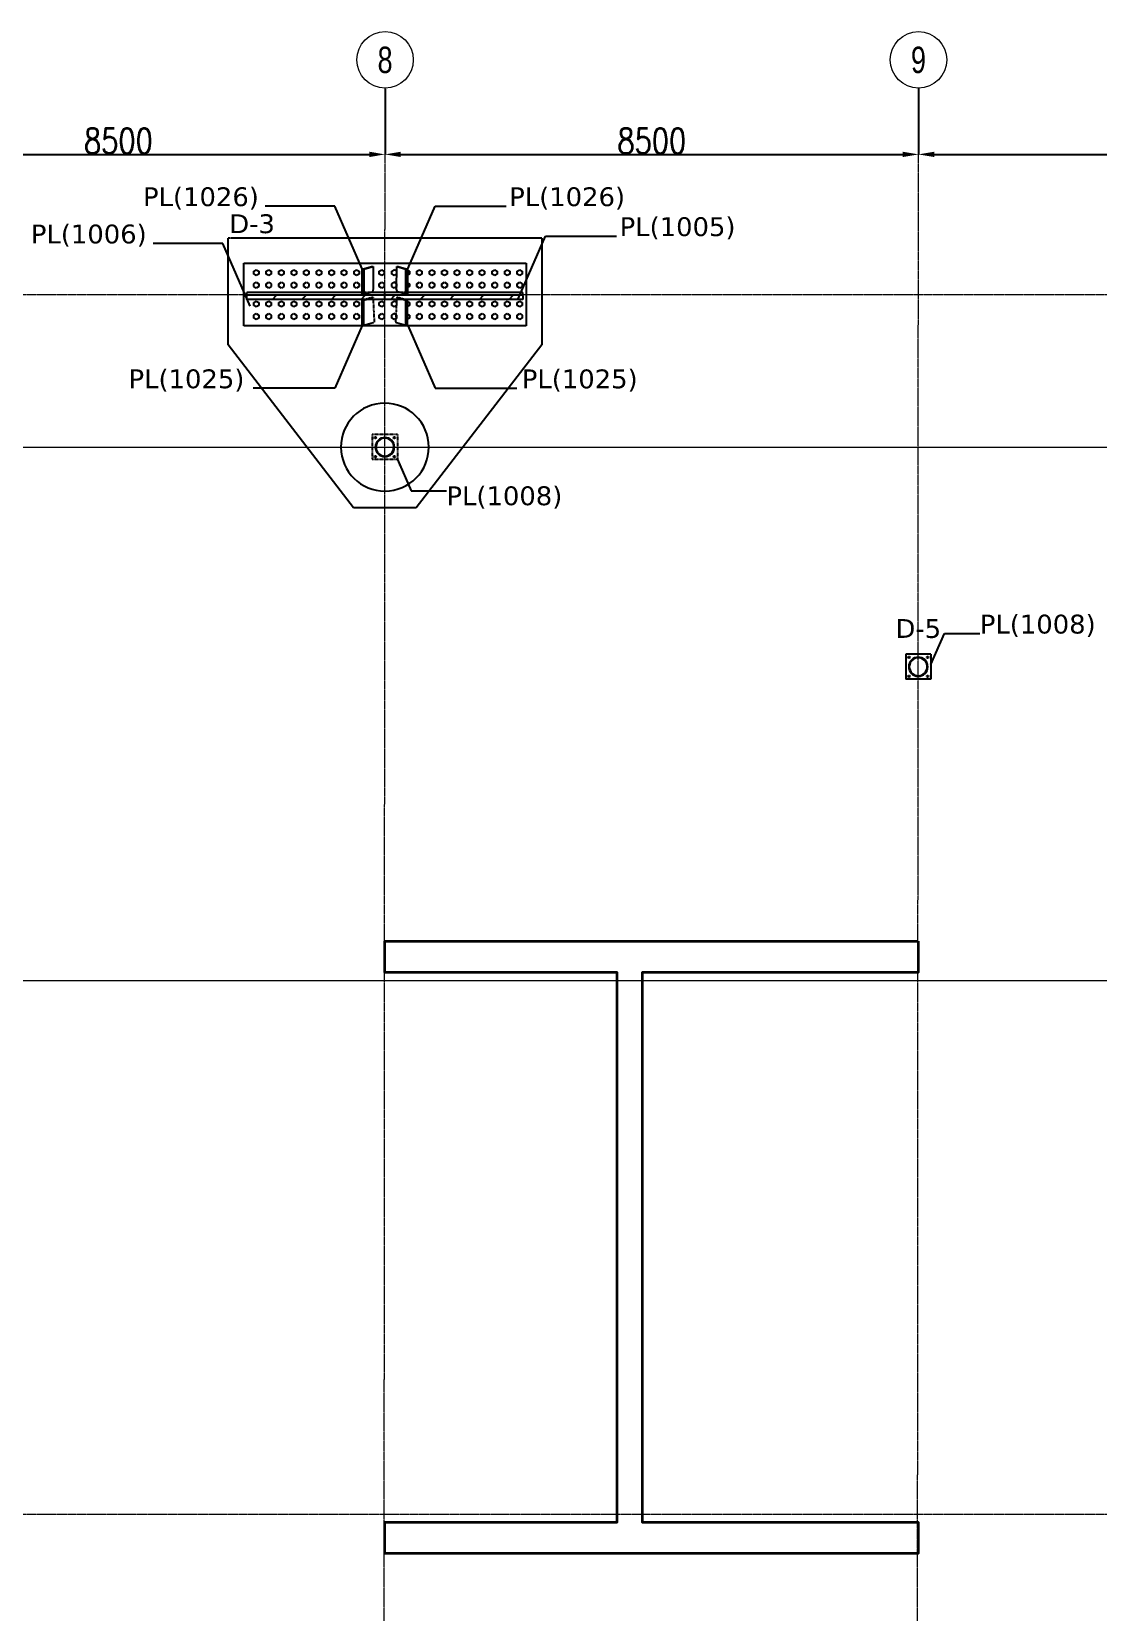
# Model space of a CAD drawing. Header units: millimetres. Extents: x -9024 to 102491, y -15825 to 35267.
# Drawn here: x 19712 to 36712, y 9363 to 34550 of the extents above; entities that cross this region are included whole.
import ezdxf
from ezdxf.enums import TextEntityAlignment as Align

# ---------------------------------------------------------------- set-up
doc = ezdxf.new("R2010")
doc.units = ezdxf.units.MM
for name, pattern in [('ACAD_ISO02W100', [15, 12, -3]), ('DXK_LINE_DOT2', [3.9198, 1.9599, -1.9599]), ('Grid Line', [3.33375, 1.905, -0.47625, 0.47625, -0.47625])]:
    doc.linetypes.add(name, pattern=pattern)
doc.layers.add('COTAS', color=8, linetype='Continuous')
doc.layers.add('TEXTO GENERAL', color=3, linetype='Continuous')
for name, color, linetype, lineweight in [('E_EJES', 8, 'Continuous', 9), ('E_EJES-1', 8, 'Grid Line', 9), ('E_MUROS-1', 2, 'Continuous', 35)]:
    doc.layers.add(name, color=color, linetype=linetype, lineweight=lineweight)
doc.styles.add('CNI_COTAS', font='romans.shx', dxfattribs={"width": 0.8})
doc.styles.add('Swis721 LtCn BT_1', font='swisscl.ttf', dxfattribs={"height": 0.42})
doc.styles.add('TEXTO GENERAL', font='verdana.ttf', dxfattribs={"height": 0.9})
doc.dimstyles.new('1.3', dxfattribs={"dimscale": 0, "dimtxt": 25, "dimasz": 100, "dimexe": 4, "dimexo": 4, "dimgap": 9, "dimtad": 1, "dimdec": 0, "dimzin": 4, "dimdsep": 46, "dimtxsty": 'CNI_COTAS', "dimcen": 0, "dimclrd": 256, "dimclrt": 3, "dimadec": 0, "dimazin": 0, "dimtfac": 1, "dimtdec": 0, "dimtmove": 2, "dimatfit": 0, "dimfxl": 0.05, "dimtolj": 1, "dimtzin": 0, "dimarcsym": 0})
doc.dimstyles.new('1.5', dxfattribs={"dimscale": 0, "dimtxt": 400, "dimasz": 250, "dimexe": 4, "dimexo": 4, "dimgap": 15, "dimtad": 1, "dimdec": 0, "dimzin": 4, "dimdsep": 46, "dimtxsty": 'CNI_COTAS', "dimcen": 0, "dimclrd": 256, "dimclrt": 3, "dimadec": 0, "dimazin": 0, "dimtfac": 1, "dimtdec": 0, "dimtmove": 2, "dimatfit": 0, "dimfxl": 0.05, "dimtolj": 1, "dimtzin": 0, "dimarcsym": 0})

# ---------------------------------------------------------------- blocks, each defined once
blk = doc.blocks.new('Grid - CNI_NOMBRE EJES-372759-_26_00m_LOC COLUMNAS Y MUROS PISO 7')
at = {"layer": 'E_EJES'}
blk.add_circle((0, 0), 0.003, dxfattribs=at)
blk = doc.blocks.new('*D563')
at = {"layer": 'COTAS', "color": 0, "lineweight": -2, "transparency": 16777216}
for p, q in [((16845, 33646), (16845, 32590)), ((25345, 33641), (25345, 32590))]:
    blk.add_line(p, q, dxfattribs=at)
at = {"layer": 'COTAS', "lineweight": -2, "transparency": 16777216}
blk.add_line((17095, 32594), (25095, 32594), dxfattribs=at)
at = {"layer": 'COTAS', "transparency": 16777216}
for points in [[(17095, 32636), (17095, 32552), (16845, 32594)], [(25095, 32636), (25095, 32552), (25345, 32594)]]:
    blk.add_solid(points, dxfattribs=at)
at = {"layer": 'Defpoints', "color": 0, "transparency": 16777216}
for p in [(16845, 33650), (25345, 33645), (25345, 32594)]:
    blk.add_point(p, dxfattribs=at)
at = {"layer": 'COTAS', "color": 3, "transparency": 16777216, "insert": (21095, 32809), "char_height": 400, "attachment_point": 5, "style": 'CNI_COTAS'}
blk.add_mtext('\\A1;8500', dxfattribs=at)
blk = doc.blocks.new('*D564')
at = {"layer": 'COTAS', "color": 0, "lineweight": -2, "transparency": 16777216}
for p, q in [((25345, 33641), (25345, 32590)), ((33845, 33646), (33845, 32590))]:
    blk.add_line(p, q, dxfattribs=at)
at = {"layer": 'COTAS', "lineweight": -2, "transparency": 16777216}
blk.add_line((25595, 32594), (33595, 32594), dxfattribs=at)
at = {"layer": 'COTAS', "transparency": 16777216}
for points in [[(25595, 32636), (25595, 32552), (25345, 32594)], [(33595, 32636), (33595, 32552), (33845, 32594)]]:
    blk.add_solid(points, dxfattribs=at)
at = {"layer": 'Defpoints', "color": 0, "transparency": 16777216}
for p in [(25345, 33645), (33845, 33650), (33845, 32594)]:
    blk.add_point(p, dxfattribs=at)
at = {"layer": 'COTAS', "color": 3, "transparency": 16777216, "insert": (29595, 32809), "char_height": 400, "attachment_point": 5, "style": 'CNI_COTAS'}
blk.add_mtext('\\A1;8500', dxfattribs=at)
blk = doc.blocks.new('*D565')
at = {"layer": 'COTAS', "color": 0, "lineweight": -2, "transparency": 16777216}
for p, q in [((33845, 33646), (33845, 32590)), ((42345, 33646), (42345, 32590))]:
    blk.add_line(p, q, dxfattribs=at)
at = {"layer": 'COTAS', "lineweight": -2, "transparency": 16777216}
blk.add_line((34095, 32594), (42095, 32594), dxfattribs=at)
at = {"layer": 'COTAS', "transparency": 16777216}
for points in [[(34095, 32636), (34095, 32552), (33845, 32594)], [(42095, 32636), (42095, 32552), (42345, 32594)]]:
    blk.add_solid(points, dxfattribs=at)
at = {"layer": 'Defpoints', "color": 0, "transparency": 16777216}
for p in [(33845, 33650), (42345, 33650), (42345, 32594)]:
    blk.add_point(p, dxfattribs=at)
at = {"layer": 'COTAS', "color": 3, "transparency": 16777216, "insert": (38095, 32809), "char_height": 400, "attachment_point": 5, "style": 'CNI_COTAS'}
blk.add_mtext('\\A1;8500', dxfattribs=at)

msp = doc.modelspace()

# ---------------------------------------------------------------- hatches: boundary and pattern name
at = {"linetype": 'Continuous'}
h = msp.add_hatch(dxfattribs=at)
h.set_pattern_fill('', scale=105, style=0, pattern_type=0)
h.set_pattern_definition([(45, (23141.58, 30348.73), (-235.732, 235.732), [])])
h.paths.add_polyline_path([(27541.6, 30348.7), (23141.6, 30348.7), (23141.6, 30338.3), (23143.9, 30284.5), (27539.2, 30284.5), (27541.6, 30338.3)])
h = msp.add_hatch(dxfattribs=at)
h.set_pattern_fill('', scale=105, style=0, pattern_type=0)
h.set_pattern_definition([(45, (25490.95, 27959.75), (-235.73, 235.73), [])])
h.paths.add_polyline_path([(25493.9, 27930), (25490.9, 27959.8), (25482.3, 27988.4), (25468.2, 28014.7), (25449.2, 28037.8), (25426.1, 28056.8), (25399.7, 28070.9), (25371.1, 28079.6), (25341.4, 28082.5), (25311.6, 28079.6), (25283, 28070.9), (25256.7, 28056.8), (25233.5, 28037.8), (25214.6, 28014.7), (25200.5, 27988.4), (25191.8, 27959.8), (25188.9, 27930), (25191.8, 27900.2), (25200.5, 27871.6), (25214.6, 27845.3), (25233.5, 27822.2), (25256.7, 27803.2), (25283, 27789.1), (25311.6, 27780.4), (25341.4, 27777.5), (25371.1, 27780.4), (25399.7, 27789.1), (25426.1, 27803.2), (25449.2, 27822.2), (25468.2, 27845.3), (25482.3, 27871.6), (25490.9, 27900.2)])
h.paths.add_polyline_path([(25473, 27875.5), (25459.9, 27850.8), (25442.1, 27829.2), (25420.5, 27811.5), (25395.9, 27798.3), (25369.2, 27790.2), (25341.4, 27787.5), (25313.6, 27790.2), (25286.8, 27798.3), (25262.2, 27811.5), (25240.6, 27829.2), (25222.9, 27850.8), (25209.7, 27875.5), (25201.6, 27902.2), (25198.9, 27930), (25201.6, 27957.8), (25209.7, 27984.5), (25222.9, 28009.2), (25240.6, 28030.8), (25262.2, 28048.5), (25286.8, 28061.7), (25313.6, 28069.8), (25341.4, 28072.5), (25369.2, 28069.8), (25395.9, 28061.7), (25420.5, 28048.5), (25442.1, 28030.8), (25459.9, 28009.2), (25473, 27984.5), (25481.1, 27957.8), (25483.9, 27930), (25481.1, 27902.2)])
h = msp.add_hatch(color=96, dxfattribs=at)
h.paths.add_polyline_path([(33993.9, 24429.9), (33990.9, 24459.7), (33982.3, 24488.3), (33968.2, 24514.6), (33949.2, 24537.7), (33926.1, 24556.7), (33899.7, 24570.8), (33871.1, 24579.5), (33841.4, 24582.4), (33811.6, 24579.5), (33783, 24570.8), (33756.7, 24556.7), (33733.5, 24537.7), (33714.6, 24514.6), (33700.5, 24488.3), (33691.8, 24459.7), (33688.9, 24429.9), (33691.8, 24400.1), (33700.5, 24371.5), (33714.6, 24345.2), (33733.5, 24322.1), (33756.7, 24303.1), (33783, 24289), (33811.6, 24280.3), (33841.4, 24277.4), (33871.1, 24280.3), (33899.7, 24289), (33926.1, 24303.1), (33949.2, 24322.1), (33968.2, 24345.2), (33982.3, 24371.5), (33990.9, 24400.1)])
h.paths.add_polyline_path([(33973, 24375.4), (33959.9, 24350.7), (33942.1, 24329.1), (33920.5, 24311.4), (33895.9, 24298.2), (33869.2, 24290.1), (33841.4, 24287.4), (33813.6, 24290.1), (33786.8, 24298.2), (33762.2, 24311.4), (33740.6, 24329.1), (33722.9, 24350.7), (33709.7, 24375.4), (33701.6, 24402.1), (33698.9, 24429.9), (33701.6, 24457.7), (33709.7, 24484.4), (33722.9, 24509.1), (33740.6, 24530.7), (33762.2, 24548.4), (33786.8, 24561.6), (33813.6, 24569.7), (33841.4, 24572.4), (33869.2, 24569.7), (33895.9, 24561.6), (33920.5, 24548.4), (33942.1, 24530.7), (33959.9, 24509.1), (33973, 24484.4), (33981.1, 24457.7), (33983.9, 24429.9), (33981.1, 24402.1)])

# ---------------------------------------------------------------- linework, layer by layer
at = {"color": 2, "linetype": 'Continuous'}
for p, q in [((22841.6, 29560), (22841.6, 31260)), ((27841.2, 31260), (22891.6, 31260)), ((27841.2, 31260), (27841.2, 29560)), ((23091.6, 29860), (23091.6, 30860)), ((23091.6, 30860), (27591.6, 30860)), ((24979.2, 30764.9), (25129.3, 30808.7)), ((24979.2, 30764.9), (25005.3, 30765.5)), ((24979.3, 30364.4), (24979.2, 30764.9)), ((25005.3, 30765.5), (25153.2, 30808.7)), ((25005.3, 30765.5), (25005.5, 30365.1)), ((25129.3, 30808.7), (25153.2, 30808.7)), ((25153.2, 30808.7), (25154, 30448.7)), ((25528.8, 30448.7), (25529.5, 30808.7)), ((25529.5, 30808.7), (25553.5, 30808.7)), ((25529.5, 30808.7), (25677.4, 30765.5)), ((25553.5, 30808.7), (25703.5, 30764.9)), ((25677.3, 30365.1), (25677.4, 30765.5)), ((25677.4, 30765.5), (25703.5, 30764.9)), ((25703.5, 30764.9), (25703.4, 30364.4)), ((27591.6, 30860), (27591.6, 29860)), ((23141.6, 30348.7), (23141.6, 30391.9)), ((24979.3, 30391.9), (23141.6, 30391.9)), ((23141.6, 30338.3), (23141.6, 30348.7)), ((27541.6, 30348.7), (23141.6, 30348.7)), ((23141.6, 30284.9), (23141.6, 30338.3)), ((23143.9, 30284.5), (23141.6, 30338.3)), ((23143.9, 30284.5), (23141.6, 30284.9)), ((27539.2, 30284.5), (23143.9, 30284.5)), ((25005.5, 30365.1), (24979.3, 30364.4)), ((25037.9, 30284.5), (24979.4, 30267)), ((24979.4, 30267), (25005.5, 30267.6)), ((24979.4, 29865.5), (24979.4, 30267)), ((25005.5, 30365.1), (25142.5, 30405.3)), ((25061.8, 30284.5), (25005.5, 30267.6)), ((25005.5, 29866.1), (25005.5, 30267.6)), ((25586, 30391.9), (25096.8, 30391.9)), ((25154, 30448.7), (25142.5, 30405.3)), ((25154.5, 30284.5), (25157.2, 30226.8)), ((25528.2, 30284.5), (25525.6, 30226.8)), ((25540.3, 30405.3), (25528.8, 30448.7)), ((25677.3, 30365.1), (25540.3, 30405.3)), ((25677.3, 30267.6), (25620.9, 30284.5)), ((25703.4, 30267), (25644.8, 30284.5)), ((25703.4, 30364.4), (25677.3, 30365.1)), ((25677.3, 29866.1), (25677.3, 30267.6)), ((25677.3, 30267.6), (25703.4, 30267)), ((27541.6, 30391.9), (25703.4, 30391.9)), ((25703.4, 29865.5), (25703.4, 30267)), ((27541.6, 30338.3), (27539.2, 30284.5)), ((27541.6, 30284.9), (27539.2, 30284.5)), ((27541.6, 30348.7), (27541.6, 30391.9)), ((27541.6, 30338.3), (27541.6, 30348.7)), ((27541.6, 30338.3), (27541.6, 30284.9)), ((27591.6, 29860), (23091.6, 29860)), ((24979.4, 29865.5), (25005.5, 29866.1)), ((25157.2, 29911.5), (25005.5, 29866.1)), ((25677.3, 29866.1), (25525.6, 29911.5)), ((25677.3, 29866.1), (25703.4, 29865.5)), ((24841.4, 26963), (22841.6, 29560)), ((27841.2, 29560), (25841.4, 26963)), ((25841.4, 26963), (24841.4, 26963)), ((34041.4, 24629.9), (33641.4, 24629.9)), ((33641.4, 24629.9), (33641.4, 24229.9)), ((34041.4, 24629.9), (34041.4, 24229.9)), ((34041.4, 24229.9), (33641.4, 24229.9))]:
    msp.add_line(p, q, dxfattribs=at)
at = {"color": 7, "linetype": 'DXK_LINE_DOT2'}
for p, q in [((22891.6, 31260), (22841.6, 31260)), ((23091.6, 29860), (23091.6, 30860)), ((23091.6, 30860), (27591.6, 30860)), ((27591.6, 30860), (27591.6, 29860)), ((25096.8, 30391.9), (24979.3, 30391.9)), ((25129.4, 30311.8), (25037.9, 30284.5)), ((25153.3, 30311.8), (25061.8, 30284.5)), ((25153.3, 30311.8), (25129.4, 30311.8)), ((25153.3, 30311.8), (25154.5, 30284.5)), ((25157.2, 30226.8), (25171.5, 29915.8)), ((25525.6, 30226.8), (25511.2, 29915.8)), ((25529.5, 30311.8), (25528.2, 30284.5)), ((25553.4, 30311.8), (25529.5, 30311.8)), ((25620.9, 30284.5), (25529.5, 30311.8)), ((25644.8, 30284.5), (25553.4, 30311.8)), ((25703.4, 30391.9), (25586, 30391.9)), ((27591.6, 29860), (23091.6, 29860)), ((25171.5, 29915.8), (25157.2, 29911.5)), ((25525.6, 29911.5), (25511.2, 29915.8)), ((25541.4, 28130), (25141.4, 28130)), ((25141.4, 28130), (25141.4, 27730)), ((25541.4, 28130), (25541.4, 27730)), ((25541.4, 27730), (25141.4, 27730))]:
    msp.add_line(p, q, dxfattribs=at)
at = {"color": 7, "linetype": 'Continuous'}
for p, q in [((23251.6, 30733.1), (23291.6, 30756.2)), ((23251.6, 30686.9), (23251.6, 30733.1)), ((23291.6, 30756.2), (23331.6, 30733.1)), ((23331.6, 30733.1), (23331.6, 30686.9)), ((23451.6, 30733.1), (23491.6, 30756.2)), ((23451.6, 30686.9), (23451.6, 30733.1)), ((23491.6, 30756.2), (23531.6, 30733.1)), ((23531.6, 30733.1), (23531.6, 30686.9)), ((23651.6, 30733.1), (23691.6, 30756.2)), ((23651.6, 30686.9), (23651.6, 30733.1)), ((23691.6, 30756.2), (23731.6, 30733.1)), ((23731.6, 30733.1), (23731.6, 30686.9)), ((23851.6, 30733.1), (23891.6, 30756.2)), ((23851.6, 30686.9), (23851.6, 30733.1)), ((23891.6, 30756.2), (23931.6, 30733.1)), ((23931.6, 30733.1), (23931.6, 30686.9)), ((24051.6, 30733.1), (24091.6, 30756.2)), ((24051.6, 30686.9), (24051.6, 30733.1)), ((24091.6, 30756.2), (24131.6, 30733.1)), ((24131.6, 30733.1), (24131.6, 30686.9)), ((24251.6, 30733.1), (24291.6, 30756.2)), ((24251.6, 30686.9), (24251.6, 30733.1)), ((24291.6, 30756.2), (24331.6, 30733.1)), ((24331.6, 30733.1), (24331.6, 30686.9)), ((24451.6, 30733.1), (24491.6, 30756.2)), ((24451.6, 30686.9), (24451.6, 30733.1)), ((24491.6, 30756.2), (24531.6, 30733.1)), ((24531.6, 30733.1), (24531.6, 30686.9)), ((24651.6, 30733.1), (24691.6, 30756.2)), ((24651.6, 30686.9), (24651.6, 30733.1)), ((24691.6, 30756.2), (24731.6, 30733.1)), ((24731.6, 30733.1), (24731.6, 30686.9)), ((24851.6, 30733.1), (24891.6, 30756.2)), ((24851.6, 30686.9), (24851.6, 30733.1)), ((24891.6, 30756.2), (24931.6, 30733.1)), ((24931.6, 30733.1), (24931.6, 30686.9)), ((25251.6, 30733.1), (25291.6, 30756.2)), ((25251.6, 30686.9), (25251.6, 30733.1)), ((25291.6, 30756.2), (25331.6, 30733.1)), ((25331.6, 30733.1), (25331.6, 30686.9)), ((25451.6, 30733.1), (25491.6, 30756.2)), ((25451.6, 30686.9), (25451.6, 30733.1)), ((25531.6, 30733.1), (25491.6, 30756.2)), ((25531.6, 30686.9), (25531.6, 30733.1)), ((25703.5, 30749.3), (25731.6, 30733.1)), ((25731.6, 30733.1), (25731.6, 30686.9)), ((25851.6, 30733.1), (25891.6, 30756.2)), ((25851.6, 30686.9), (25851.6, 30733.1)), ((25891.6, 30756.2), (25931.6, 30733.1)), ((25931.6, 30733.1), (25931.6, 30686.9)), ((26051.6, 30733.1), (26091.6, 30756.2)), ((26051.6, 30686.9), (26051.6, 30733.1)), ((26091.6, 30756.2), (26131.6, 30733.1)), ((26131.6, 30733.1), (26131.6, 30686.9)), ((26251.6, 30733.1), (26291.6, 30756.2)), ((26251.6, 30686.9), (26251.6, 30733.1)), ((26291.6, 30756.2), (26331.6, 30733.1)), ((26331.6, 30733.1), (26331.6, 30686.9)), ((26451.6, 30733.1), (26491.6, 30756.2)), ((26451.6, 30686.9), (26451.6, 30733.1)), ((26491.6, 30756.2), (26531.6, 30733.1)), ((26531.6, 30733.1), (26531.6, 30686.9)), ((26651.6, 30733.1), (26691.6, 30756.2)), ((26651.6, 30686.9), (26651.6, 30733.1)), ((26691.6, 30756.2), (26731.6, 30733.1)), ((26731.6, 30733.1), (26731.6, 30686.9)), ((26851.6, 30733.1), (26891.6, 30756.2)), ((26851.6, 30686.9), (26851.6, 30733.1)), ((26891.6, 30756.2), (26931.6, 30733.1)), ((26931.6, 30733.1), (26931.6, 30686.9)), ((27051.6, 30733.1), (27091.6, 30756.2)), ((27051.6, 30686.9), (27051.6, 30733.1)), ((27091.6, 30756.2), (27131.6, 30733.1)), ((27131.6, 30733.1), (27131.6, 30686.9)), ((27251.6, 30733.1), (27291.6, 30756.2)), ((27251.6, 30686.9), (27251.6, 30733.1)), ((27291.6, 30756.2), (27331.6, 30733.1)), ((27331.6, 30733.1), (27331.6, 30686.9)), ((27451.6, 30733.1), (27491.6, 30756.2)), ((27451.6, 30686.9), (27451.6, 30733.1)), ((27491.6, 30756.2), (27531.6, 30733.1)), ((27531.6, 30733.1), (27531.6, 30686.9)), ((23291.6, 30663.8), (23251.6, 30686.9)), ((23251.6, 30533.1), (23291.6, 30556.2)), ((23251.6, 30486.9), (23251.6, 30533.1)), ((23291.6, 30463.8), (23251.6, 30486.9)), ((23331.6, 30686.9), (23291.6, 30663.8)), ((23291.6, 30556.2), (23331.6, 30533.1)), ((23331.6, 30486.9), (23291.6, 30463.8)), ((23331.6, 30533.1), (23331.6, 30486.9)), ((23491.6, 30663.8), (23451.6, 30686.9)), ((23451.6, 30533.1), (23491.6, 30556.2)), ((23451.6, 30486.9), (23451.6, 30533.1)), ((23491.6, 30463.8), (23451.6, 30486.9)), ((23531.6, 30686.9), (23491.6, 30663.8)), ((23491.6, 30556.2), (23531.6, 30533.1)), ((23531.6, 30486.9), (23491.6, 30463.8)), ((23531.6, 30533.1), (23531.6, 30486.9)), ((23691.6, 30663.8), (23651.6, 30686.9)), ((23651.6, 30533.1), (23691.6, 30556.2)), ((23651.6, 30486.9), (23651.6, 30533.1)), ((23691.6, 30463.8), (23651.6, 30486.9)), ((23731.6, 30686.9), (23691.6, 30663.8)), ((23691.6, 30556.2), (23731.6, 30533.1)), ((23731.6, 30486.9), (23691.6, 30463.8)), ((23731.6, 30533.1), (23731.6, 30486.9)), ((23891.6, 30663.8), (23851.6, 30686.9)), ((23851.6, 30533.1), (23891.6, 30556.2)), ((23851.6, 30486.9), (23851.6, 30533.1)), ((23891.6, 30463.8), (23851.6, 30486.9)), ((23931.6, 30686.9), (23891.6, 30663.8)), ((23891.6, 30556.2), (23931.6, 30533.1)), ((23931.6, 30486.9), (23891.6, 30463.8)), ((23931.6, 30533.1), (23931.6, 30486.9)), ((24091.6, 30663.8), (24051.6, 30686.9)), ((24051.6, 30533.1), (24091.6, 30556.2)), ((24051.6, 30486.9), (24051.6, 30533.1)), ((24091.6, 30463.8), (24051.6, 30486.9)), ((24131.6, 30686.9), (24091.6, 30663.8)), ((24091.6, 30556.2), (24131.6, 30533.1)), ((24131.6, 30486.9), (24091.6, 30463.8)), ((24131.6, 30533.1), (24131.6, 30486.9)), ((24291.6, 30663.8), (24251.6, 30686.9)), ((24251.6, 30533.1), (24291.6, 30556.2)), ((24251.6, 30486.9), (24251.6, 30533.1)), ((24291.6, 30463.8), (24251.6, 30486.9)), ((24331.6, 30686.9), (24291.6, 30663.8)), ((24291.6, 30556.2), (24331.6, 30533.1)), ((24331.6, 30486.9), (24291.6, 30463.8)), ((24331.6, 30533.1), (24331.6, 30486.9)), ((24491.6, 30663.8), (24451.6, 30686.9)), ((24451.6, 30533.1), (24491.6, 30556.2)), ((24451.6, 30486.9), (24451.6, 30533.1)), ((24491.6, 30463.8), (24451.6, 30486.9)), ((24531.6, 30686.9), (24491.6, 30663.8)), ((24491.6, 30556.2), (24531.6, 30533.1)), ((24531.6, 30486.9), (24491.6, 30463.8)), ((24531.6, 30533.1), (24531.6, 30486.9)), ((24691.6, 30663.8), (24651.6, 30686.9)), ((24651.6, 30533.1), (24691.6, 30556.2)), ((24651.6, 30486.9), (24651.6, 30533.1)), ((24691.6, 30463.8), (24651.6, 30486.9)), ((24731.6, 30686.9), (24691.6, 30663.8)), ((24691.6, 30556.2), (24731.6, 30533.1)), ((24731.6, 30486.9), (24691.6, 30463.8)), ((24731.6, 30533.1), (24731.6, 30486.9)), ((24891.6, 30663.8), (24851.6, 30686.9)), ((24851.6, 30533.1), (24891.6, 30556.2)), ((24851.6, 30486.9), (24851.6, 30533.1)), ((24891.6, 30463.8), (24851.6, 30486.9)), ((24931.6, 30686.9), (24891.6, 30663.8)), ((24891.6, 30556.2), (24931.6, 30533.1)), ((24931.6, 30486.9), (24891.6, 30463.8)), ((24931.6, 30533.1), (24931.6, 30486.9)), ((25291.6, 30663.8), (25251.6, 30686.9)), ((25251.6, 30533.1), (25291.6, 30556.2)), ((25251.6, 30486.9), (25251.6, 30533.1)), ((25291.6, 30463.8), (25251.6, 30486.9)), ((25331.6, 30686.9), (25291.6, 30663.8)), ((25291.6, 30556.2), (25331.6, 30533.1)), ((25331.6, 30486.9), (25291.6, 30463.8)), ((25331.6, 30533.1), (25331.6, 30486.9)), ((25491.6, 30663.8), (25451.6, 30686.9)), ((25451.6, 30533.1), (25491.6, 30556.2)), ((25451.6, 30486.9), (25451.6, 30533.1)), ((25491.6, 30463.8), (25451.6, 30486.9)), ((25531.6, 30686.9), (25491.6, 30663.8)), ((25531.6, 30533.1), (25491.6, 30556.2)), ((25531.6, 30486.9), (25491.6, 30463.8)), ((25531.6, 30486.9), (25531.6, 30533.1)), ((25731.6, 30686.9), (25703.5, 30670.7)), ((25703.5, 30549.3), (25731.6, 30533.1)), ((25731.6, 30486.9), (25703.5, 30470.7)), ((25731.6, 30533.1), (25731.6, 30486.9)), ((25891.6, 30663.8), (25851.6, 30686.9)), ((25851.6, 30533.1), (25891.6, 30556.2)), ((25851.6, 30486.9), (25851.6, 30533.1)), ((25891.6, 30463.8), (25851.6, 30486.9)), ((25931.6, 30686.9), (25891.6, 30663.8)), ((25891.6, 30556.2), (25931.6, 30533.1)), ((25931.6, 30486.9), (25891.6, 30463.8)), ((25931.6, 30533.1), (25931.6, 30486.9)), ((26091.6, 30663.8), (26051.6, 30686.9)), ((26051.6, 30533.1), (26091.6, 30556.2)), ((26051.6, 30486.9), (26051.6, 30533.1)), ((26091.6, 30463.8), (26051.6, 30486.9)), ((26131.6, 30686.9), (26091.6, 30663.8)), ((26091.6, 30556.2), (26131.6, 30533.1)), ((26131.6, 30486.9), (26091.6, 30463.8)), ((26131.6, 30533.1), (26131.6, 30486.9)), ((26291.6, 30663.8), (26251.6, 30686.9)), ((26251.6, 30533.1), (26291.6, 30556.2)), ((26251.6, 30486.9), (26251.6, 30533.1)), ((26291.6, 30463.8), (26251.6, 30486.9)), ((26331.6, 30686.9), (26291.6, 30663.8)), ((26291.6, 30556.2), (26331.6, 30533.1)), ((26331.6, 30486.9), (26291.6, 30463.8)), ((26331.6, 30533.1), (26331.6, 30486.9)), ((26491.6, 30663.8), (26451.6, 30686.9)), ((26451.6, 30533.1), (26491.6, 30556.2)), ((26451.6, 30486.9), (26451.6, 30533.1)), ((26491.6, 30463.8), (26451.6, 30486.9)), ((26531.6, 30686.9), (26491.6, 30663.8)), ((26491.6, 30556.2), (26531.6, 30533.1)), ((26531.6, 30486.9), (26491.6, 30463.8)), ((26531.6, 30533.1), (26531.6, 30486.9)), ((26691.6, 30663.8), (26651.6, 30686.9)), ((26651.6, 30533.1), (26691.6, 30556.2)), ((26651.6, 30486.9), (26651.6, 30533.1)), ((26691.6, 30463.8), (26651.6, 30486.9)), ((26731.6, 30686.9), (26691.6, 30663.8)), ((26691.6, 30556.2), (26731.6, 30533.1)), ((26731.6, 30486.9), (26691.6, 30463.8)), ((26731.6, 30533.1), (26731.6, 30486.9)), ((26891.6, 30663.8), (26851.6, 30686.9)), ((26851.6, 30533.1), (26891.6, 30556.2)), ((26851.6, 30486.9), (26851.6, 30533.1)), ((26891.6, 30463.8), (26851.6, 30486.9)), ((26931.6, 30686.9), (26891.6, 30663.8)), ((26891.6, 30556.2), (26931.6, 30533.1)), ((26931.6, 30486.9), (26891.6, 30463.8)), ((26931.6, 30533.1), (26931.6, 30486.9)), ((27091.6, 30663.8), (27051.6, 30686.9)), ((27051.6, 30533.1), (27091.6, 30556.2)), ((27051.6, 30486.9), (27051.6, 30533.1)), ((27091.6, 30463.8), (27051.6, 30486.9)), ((27131.6, 30686.9), (27091.6, 30663.8)), ((27091.6, 30556.2), (27131.6, 30533.1)), ((27131.6, 30486.9), (27091.6, 30463.8)), ((27131.6, 30533.1), (27131.6, 30486.9)), ((27291.6, 30663.8), (27251.6, 30686.9)), ((27251.6, 30533.1), (27291.6, 30556.2)), ((27251.6, 30486.9), (27251.6, 30533.1)), ((27291.6, 30463.8), (27251.6, 30486.9)), ((27331.6, 30686.9), (27291.6, 30663.8)), ((27291.6, 30556.2), (27331.6, 30533.1)), ((27331.6, 30486.9), (27291.6, 30463.8)), ((27331.6, 30533.1), (27331.6, 30486.9)), ((27491.6, 30663.8), (27451.6, 30686.9)), ((27451.6, 30533.1), (27491.6, 30556.2)), ((27451.6, 30486.9), (27451.6, 30533.1)), ((27491.6, 30463.8), (27451.6, 30486.9)), ((27531.6, 30686.9), (27491.6, 30663.8)), ((27491.6, 30556.2), (27531.6, 30533.1)), ((27531.6, 30486.9), (27491.6, 30463.8)), ((27531.6, 30533.1), (27531.6, 30486.9)), ((23251.6, 30233.1), (23291.6, 30256.2)), ((23251.6, 30186.9), (23251.6, 30233.1)), ((23291.6, 30256.2), (23331.6, 30233.1)), ((23331.6, 30233.1), (23331.6, 30186.9)), ((23451.6, 30233.1), (23491.6, 30256.2)), ((23451.6, 30186.9), (23451.6, 30233.1)), ((23491.6, 30256.2), (23531.6, 30233.1)), ((23531.6, 30233.1), (23531.6, 30186.9)), ((23651.6, 30233.1), (23691.6, 30256.2)), ((23651.6, 30186.9), (23651.6, 30233.1)), ((23691.6, 30256.2), (23731.6, 30233.1)), ((23731.6, 30233.1), (23731.6, 30186.9)), ((23851.6, 30233.1), (23891.6, 30256.2)), ((23851.6, 30186.9), (23851.6, 30233.1)), ((23891.6, 30256.2), (23931.6, 30233.1)), ((23931.6, 30233.1), (23931.6, 30186.9)), ((24051.6, 30233.1), (24091.6, 30256.2)), ((24051.6, 30186.9), (24051.6, 30233.1)), ((24091.6, 30256.2), (24131.6, 30233.1)), ((24131.6, 30233.1), (24131.6, 30186.9)), ((24251.6, 30233.1), (24291.6, 30256.2)), ((24251.6, 30186.9), (24251.6, 30233.1)), ((24291.6, 30256.2), (24331.6, 30233.1)), ((24331.6, 30233.1), (24331.6, 30186.9)), ((24451.6, 30233.1), (24491.6, 30256.2)), ((24451.6, 30186.9), (24451.6, 30233.1)), ((24491.6, 30256.2), (24531.6, 30233.1)), ((24531.6, 30233.1), (24531.6, 30186.9)), ((24651.6, 30233.1), (24691.6, 30256.2)), ((24651.6, 30186.9), (24651.6, 30233.1)), ((24691.6, 30256.2), (24731.6, 30233.1)), ((24731.6, 30233.1), (24731.6, 30186.9)), ((24851.6, 30233.1), (24891.6, 30256.2)), ((24851.6, 30186.9), (24851.6, 30233.1)), ((24891.6, 30256.2), (24931.6, 30233.1)), ((24931.6, 30233.1), (24931.6, 30186.9)), ((25251.6, 30233.1), (25291.6, 30256.2)), ((25251.6, 30186.9), (25251.6, 30233.1)), ((25291.6, 30256.2), (25331.6, 30233.1)), ((25331.6, 30233.1), (25331.6, 30186.9)), ((25451.6, 30233.1), (25491.6, 30256.2)), ((25451.6, 30186.9), (25451.6, 30233.1)), ((25531.6, 30233.1), (25491.6, 30256.2)), ((25531.6, 30186.9), (25531.6, 30233.1)), ((25703.4, 30249.4), (25731.6, 30233.1)), ((25731.6, 30233.1), (25731.6, 30186.9)), ((25851.6, 30233.1), (25891.6, 30256.2)), ((25851.6, 30186.9), (25851.6, 30233.1)), ((25891.6, 30256.2), (25931.6, 30233.1)), ((25931.6, 30233.1), (25931.6, 30186.9)), ((26051.6, 30233.1), (26091.6, 30256.2)), ((26051.6, 30186.9), (26051.6, 30233.1)), ((26091.6, 30256.2), (26131.6, 30233.1)), ((26131.6, 30233.1), (26131.6, 30186.9)), ((26251.6, 30233.1), (26291.6, 30256.2)), ((26251.6, 30186.9), (26251.6, 30233.1)), ((26291.6, 30256.2), (26331.6, 30233.1)), ((26331.6, 30233.1), (26331.6, 30186.9)), ((26451.6, 30233.1), (26491.6, 30256.2)), ((26451.6, 30186.9), (26451.6, 30233.1)), ((26491.6, 30256.2), (26531.6, 30233.1)), ((26531.6, 30233.1), (26531.6, 30186.9)), ((26651.6, 30233.1), (26691.6, 30256.2)), ((26651.6, 30186.9), (26651.6, 30233.1)), ((26691.6, 30256.2), (26731.6, 30233.1)), ((26731.6, 30233.1), (26731.6, 30186.9)), ((26851.6, 30233.1), (26891.6, 30256.2)), ((26851.6, 30186.9), (26851.6, 30233.1)), ((26891.6, 30256.2), (26931.6, 30233.1)), ((26931.6, 30233.1), (26931.6, 30186.9)), ((27051.6, 30233.1), (27091.6, 30256.2)), ((27051.6, 30186.9), (27051.6, 30233.1)), ((27091.6, 30256.2), (27131.6, 30233.1)), ((27131.6, 30233.1), (27131.6, 30186.9)), ((27251.6, 30233.1), (27291.6, 30256.2)), ((27251.6, 30186.9), (27251.6, 30233.1)), ((27291.6, 30256.2), (27331.6, 30233.1)), ((27331.6, 30233.1), (27331.6, 30186.9)), ((27451.6, 30233.1), (27491.6, 30256.2)), ((27451.6, 30186.9), (27451.6, 30233.1)), ((27491.6, 30256.2), (27531.6, 30233.1)), ((27531.6, 30233.1), (27531.6, 30186.9)), ((23291.6, 30163.8), (23251.6, 30186.9)), ((23251.6, 30033.1), (23291.6, 30056.2)), ((23251.6, 29986.9), (23251.6, 30033.1)), ((23291.6, 29963.8), (23251.6, 29986.9)), ((23331.6, 30186.9), (23291.6, 30163.8)), ((23291.6, 30056.2), (23331.6, 30033.1)), ((23331.6, 29986.9), (23291.6, 29963.8)), ((23331.6, 30033.1), (23331.6, 29986.9)), ((23491.6, 30163.8), (23451.6, 30186.9)), ((23451.6, 30033.1), (23491.6, 30056.2)), ((23451.6, 29986.9), (23451.6, 30033.1)), ((23491.6, 29963.8), (23451.6, 29986.9)), ((23531.6, 30186.9), (23491.6, 30163.8)), ((23491.6, 30056.2), (23531.6, 30033.1)), ((23531.6, 29986.9), (23491.6, 29963.8)), ((23531.6, 30033.1), (23531.6, 29986.9)), ((23691.6, 30163.8), (23651.6, 30186.9)), ((23651.6, 30033.1), (23691.6, 30056.2)), ((23651.6, 29986.9), (23651.6, 30033.1)), ((23691.6, 29963.8), (23651.6, 29986.9)), ((23731.6, 30186.9), (23691.6, 30163.8)), ((23691.6, 30056.2), (23731.6, 30033.1)), ((23731.6, 29986.9), (23691.6, 29963.8)), ((23731.6, 30033.1), (23731.6, 29986.9)), ((23891.6, 30163.8), (23851.6, 30186.9)), ((23851.6, 30033.1), (23891.6, 30056.2)), ((23851.6, 29986.9), (23851.6, 30033.1)), ((23891.6, 29963.8), (23851.6, 29986.9)), ((23931.6, 30186.9), (23891.6, 30163.8)), ((23891.6, 30056.2), (23931.6, 30033.1)), ((23931.6, 29986.9), (23891.6, 29963.8)), ((23931.6, 30033.1), (23931.6, 29986.9)), ((24091.6, 30163.8), (24051.6, 30186.9)), ((24051.6, 30033.1), (24091.6, 30056.2)), ((24051.6, 29986.9), (24051.6, 30033.1)), ((24091.6, 29963.8), (24051.6, 29986.9)), ((24131.6, 30186.9), (24091.6, 30163.8)), ((24091.6, 30056.2), (24131.6, 30033.1)), ((24131.6, 29986.9), (24091.6, 29963.8)), ((24131.6, 30033.1), (24131.6, 29986.9)), ((24291.6, 30163.8), (24251.6, 30186.9)), ((24251.6, 30033.1), (24291.6, 30056.2)), ((24251.6, 29986.9), (24251.6, 30033.1)), ((24291.6, 29963.8), (24251.6, 29986.9)), ((24331.6, 30186.9), (24291.6, 30163.8)), ((24291.6, 30056.2), (24331.6, 30033.1)), ((24331.6, 29986.9), (24291.6, 29963.8)), ((24331.6, 30033.1), (24331.6, 29986.9)), ((24491.6, 30163.8), (24451.6, 30186.9)), ((24451.6, 30033.1), (24491.6, 30056.2)), ((24451.6, 29986.9), (24451.6, 30033.1)), ((24491.6, 29963.8), (24451.6, 29986.9)), ((24531.6, 30186.9), (24491.6, 30163.8)), ((24491.6, 30056.2), (24531.6, 30033.1)), ((24531.6, 29986.9), (24491.6, 29963.8)), ((24531.6, 30033.1), (24531.6, 29986.9)), ((24691.6, 30163.8), (24651.6, 30186.9)), ((24651.6, 30033.1), (24691.6, 30056.2)), ((24651.6, 29986.9), (24651.6, 30033.1)), ((24691.6, 29963.8), (24651.6, 29986.9)), ((24731.6, 30186.9), (24691.6, 30163.8)), ((24691.6, 30056.2), (24731.6, 30033.1)), ((24731.6, 29986.9), (24691.6, 29963.8)), ((24731.6, 30033.1), (24731.6, 29986.9)), ((24891.6, 30163.8), (24851.6, 30186.9)), ((24851.6, 30033.1), (24891.6, 30056.2)), ((24851.6, 29986.9), (24851.6, 30033.1)), ((24891.6, 29963.8), (24851.6, 29986.9)), ((24931.6, 30186.9), (24891.6, 30163.8)), ((24891.6, 30056.2), (24931.6, 30033.1)), ((24931.6, 29986.9), (24891.6, 29963.8)), ((24931.6, 30033.1), (24931.6, 29986.9)), ((25291.6, 30163.8), (25251.6, 30186.9)), ((25251.6, 30033.1), (25291.6, 30056.2)), ((25251.6, 29986.9), (25251.6, 30033.1)), ((25291.6, 29963.8), (25251.6, 29986.9)), ((25331.6, 30186.9), (25291.6, 30163.8)), ((25291.6, 30056.2), (25331.6, 30033.1)), ((25331.6, 29986.9), (25291.6, 29963.8)), ((25331.6, 30033.1), (25331.6, 29986.9)), ((25491.6, 30163.8), (25451.6, 30186.9)), ((25451.6, 30033.1), (25491.6, 30056.2)), ((25451.6, 29986.9), (25451.6, 30033.1)), ((25491.6, 29963.8), (25451.6, 29986.9)), ((25531.6, 30186.9), (25491.6, 30163.8)), ((25531.6, 30033.1), (25491.6, 30056.2)), ((25531.6, 29986.9), (25491.6, 29963.8)), ((25531.6, 29986.9), (25531.6, 30033.1)), ((25731.6, 30186.9), (25703.4, 30170.6)), ((25703.4, 30049.4), (25731.6, 30033.1)), ((25731.6, 29986.9), (25703.4, 29970.6)), ((25731.6, 30033.1), (25731.6, 29986.9)), ((25891.6, 30163.8), (25851.6, 30186.9)), ((25851.6, 30033.1), (25891.6, 30056.2)), ((25851.6, 29986.9), (25851.6, 30033.1)), ((25891.6, 29963.8), (25851.6, 29986.9)), ((25931.6, 30186.9), (25891.6, 30163.8)), ((25891.6, 30056.2), (25931.6, 30033.1)), ((25931.6, 29986.9), (25891.6, 29963.8)), ((25931.6, 30033.1), (25931.6, 29986.9)), ((26091.6, 30163.8), (26051.6, 30186.9)), ((26051.6, 30033.1), (26091.6, 30056.2)), ((26051.6, 29986.9), (26051.6, 30033.1)), ((26091.6, 29963.8), (26051.6, 29986.9)), ((26131.6, 30186.9), (26091.6, 30163.8)), ((26091.6, 30056.2), (26131.6, 30033.1)), ((26131.6, 29986.9), (26091.6, 29963.8)), ((26131.6, 30033.1), (26131.6, 29986.9)), ((26291.6, 30163.8), (26251.6, 30186.9)), ((26251.6, 30033.1), (26291.6, 30056.2)), ((26251.6, 29986.9), (26251.6, 30033.1)), ((26291.6, 29963.8), (26251.6, 29986.9)), ((26331.6, 30186.9), (26291.6, 30163.8)), ((26291.6, 30056.2), (26331.6, 30033.1)), ((26331.6, 29986.9), (26291.6, 29963.8)), ((26331.6, 30033.1), (26331.6, 29986.9)), ((26491.6, 30163.8), (26451.6, 30186.9)), ((26451.6, 30033.1), (26491.6, 30056.2)), ((26451.6, 29986.9), (26451.6, 30033.1)), ((26491.6, 29963.8), (26451.6, 29986.9)), ((26531.6, 30186.9), (26491.6, 30163.8)), ((26491.6, 30056.2), (26531.6, 30033.1)), ((26531.6, 29986.9), (26491.6, 29963.8)), ((26531.6, 30033.1), (26531.6, 29986.9)), ((26691.6, 30163.8), (26651.6, 30186.9)), ((26651.6, 30033.1), (26691.6, 30056.2)), ((26651.6, 29986.9), (26651.6, 30033.1)), ((26691.6, 29963.8), (26651.6, 29986.9)), ((26731.6, 30186.9), (26691.6, 30163.8)), ((26691.6, 30056.2), (26731.6, 30033.1)), ((26731.6, 29986.9), (26691.6, 29963.8)), ((26731.6, 30033.1), (26731.6, 29986.9)), ((26891.6, 30163.8), (26851.6, 30186.9)), ((26851.6, 30033.1), (26891.6, 30056.2)), ((26851.6, 29986.9), (26851.6, 30033.1)), ((26891.6, 29963.8), (26851.6, 29986.9)), ((26931.6, 30186.9), (26891.6, 30163.8)), ((26891.6, 30056.2), (26931.6, 30033.1)), ((26931.6, 29986.9), (26891.6, 29963.8)), ((26931.6, 30033.1), (26931.6, 29986.9)), ((27091.6, 30163.8), (27051.6, 30186.9)), ((27051.6, 30033.1), (27091.6, 30056.2)), ((27051.6, 29986.9), (27051.6, 30033.1)), ((27091.6, 29963.8), (27051.6, 29986.9)), ((27131.6, 30186.9), (27091.6, 30163.8)), ((27091.6, 30056.2), (27131.6, 30033.1)), ((27131.6, 29986.9), (27091.6, 29963.8)), ((27131.6, 30033.1), (27131.6, 29986.9)), ((27291.6, 30163.8), (27251.6, 30186.9)), ((27251.6, 30033.1), (27291.6, 30056.2)), ((27251.6, 29986.9), (27251.6, 30033.1)), ((27291.6, 29963.8), (27251.6, 29986.9)), ((27331.6, 30186.9), (27291.6, 30163.8)), ((27291.6, 30056.2), (27331.6, 30033.1)), ((27331.6, 29986.9), (27291.6, 29963.8)), ((27331.6, 30033.1), (27331.6, 29986.9)), ((27491.6, 30163.8), (27451.6, 30186.9)), ((27451.6, 30033.1), (27491.6, 30056.2)), ((27451.6, 29986.9), (27451.6, 30033.1)), ((27491.6, 29963.8), (27451.6, 29986.9)), ((27531.6, 30186.9), (27491.6, 30163.8)), ((27491.6, 30056.2), (27531.6, 30033.1)), ((27531.6, 29986.9), (27491.6, 29963.8)), ((27531.6, 30033.1), (27531.6, 29986.9)), ((25175.8, 28080), (25183.6, 28093.5)), ((25183.6, 28066.5), (25175.8, 28080)), ((25183.6, 28093.5), (25199.2, 28093.5)), ((25199.2, 28066.5), (25183.6, 28066.5)), ((25199.2, 28093.5), (25207, 28080)), ((25207, 28080), (25199.2, 28066.5)), ((25475.8, 28080), (25483.6, 28093.5)), ((25483.6, 28066.5), (25475.8, 28080)), ((25483.6, 28093.5), (25499.2, 28093.5)), ((25499.2, 28066.5), (25483.6, 28066.5)), ((25499.2, 28093.5), (25507, 28080)), ((25507, 28080), (25499.2, 28066.5)), ((25175.8, 27780), (25183.6, 27793.5)), ((25183.6, 27766.5), (25175.8, 27780)), ((25183.6, 27793.5), (25199.2, 27793.5)), ((25199.2, 27766.5), (25183.6, 27766.5)), ((25199.2, 27793.5), (25207, 27780)), ((25207, 27780), (25199.2, 27766.5)), ((25475.8, 27780), (25483.6, 27793.5)), ((25483.6, 27766.5), (25475.8, 27780)), ((25483.6, 27793.5), (25499.2, 27793.5)), ((25499.2, 27766.5), (25483.6, 27766.5)), ((25499.2, 27793.5), (25507, 27780)), ((25507, 27780), (25499.2, 27766.5)), ((33675.8, 24579.9), (33683.6, 24593.4)), ((33683.6, 24566.4), (33675.8, 24579.9)), ((33683.6, 24593.4), (33699.2, 24593.4)), ((33699.2, 24566.4), (33683.6, 24566.4)), ((33699.2, 24593.4), (33707, 24579.9)), ((33707, 24579.9), (33699.2, 24566.4)), ((33975.8, 24579.9), (33983.6, 24593.4)), ((33983.6, 24566.4), (33975.8, 24579.9)), ((33983.6, 24593.4), (33999.2, 24593.4)), ((33999.2, 24566.4), (33983.6, 24566.4)), ((33999.2, 24593.4), (34007, 24579.9)), ((34007, 24579.9), (33999.2, 24566.4)), ((33675.8, 24279.9), (33683.6, 24293.4)), ((33683.6, 24266.4), (33675.8, 24279.9)), ((33683.6, 24293.4), (33699.2, 24293.4)), ((33699.2, 24266.4), (33683.6, 24266.4)), ((33699.2, 24293.4), (33707, 24279.9)), ((33707, 24279.9), (33699.2, 24266.4)), ((33975.8, 24279.9), (33983.6, 24293.4)), ((33983.6, 24266.4), (33975.8, 24279.9)), ((33983.6, 24293.4), (33999.2, 24293.4)), ((33999.2, 24266.4), (33983.6, 24266.4)), ((33999.2, 24293.4), (34007, 24279.9)), ((34007, 24279.9), (33999.2, 24266.4))]:
    msp.add_line(p, q, dxfattribs=at)
at = {"color": 1, "linetype": 'ACAD_ISO02W100', "ltscale": 4}
msp.add_line((25341.6, 30284.5), (25341.6, 30391.9), dxfattribs=at)
at = {"color": 2, "linetype": 'Continuous'}
for centre, radius, start, end in [((25341.4, 27930), 700, 6, 186), ((25341.4, 27930), 700, 186, 6), ((25341.4, 27930), 152.5, 11.25, 191.25), ((25341.4, 27930), 152.5, 191.25, 11.25), ((25341.4, 27930), 142.5, 348.75, 168.75), ((25341.4, 27930), 142.5, 168.75, 348.75), ((33841.4, 24429.9), 152.5, 11.25, 191.25), ((33841.4, 24429.9), 152.5, 191.25, 11.25), ((33841.4, 24429.9), 142.5, 168.75, 348.75), ((33841.4, 24429.9), 142.5, 348.75, 168.75)]:
    msp.add_arc(centre, radius, start, end, dxfattribs=at)
at = {"layer": 'E_EJES-1'}
for p, q in [((25323.7, -2568.2), (25344.7, 33650.2)), ((33823.7, -2568.2), (33844.7, 33650.2)), ((0, 30360), (101591.4, 30360)), ((0, 27930), (101591.4, 27930)), ((5880.1, 27930), (95592.3, 27930)), ((0, 19430), (101591.4, 19430)), ((5880.1, 19430), (95592.3, 19430)), ((0, 10930), (101591.4, 10930)), ((0, 10930), (95592.3, 10930))]:
    msp.add_line(p, q, dxfattribs=at)
at = {"layer": 'E_MUROS-1'}
msp.add_lwpolyline([(33841.6, 20060.1), (33841.6, 19560.1), (29441.5, 19560.1), (29441.5, 10800.1), (33841.6, 10800.1), (33841.6, 10300.1), (25341.6, 10300.1), (25341.6, 10800.1), (29041.5, 10800.1), (29041.5, 19560.1), (25341.6, 19560.1), (25341.6, 20060.1)], close=True, dxfattribs=at)

# ---------------------------------------------------------------- block references
at = {"layer": 'E_EJES', "xscale": 150000.000000001, "yscale": 150000.000000001, "zscale": 150000.000000001}
for p in [(25344.7, 34100.2), (33844.7, 34100.2)]:
    msp.add_blockref('Grid - CNI_NOMBRE EJES-372759-_26_00m_LOC COLUMNAS Y MUROS PISO 7', p, dxfattribs=at)

# ---------------------------------------------------------------- texts
at = {"layer": 'E_EJES', "style": 'Swis721 LtCn BT_1'}
for s, p in [('8', (25344.7, 34100.2)), ('9', (33844.7, 34100.2))]:
    msp.add_text(s, height=420, dxfattribs=at).set_placement(p, align=Align.MIDDLE_CENTER)
at = {"layer": 'TEXTO GENERAL', "color": 3, "style": 'TEXTO GENERAL'}
for s, p in [('PL(1026)', (21487.3, 31769.4)), ('PL(1026)', (27322.8, 31769.4)), ('PL(1006)', (19700, 31175.6)), ('PL(1005)', (29082.8, 31292.5)), ('PL(1025)', (27523.7, 28867.1)), ('PL(1008)', (26322.8, 27004.3)), ('PL(1008)', (34822.8, 24959.7))]:
    msp.add_text(s, height=300, dxfattribs=at).set_placement(p)
for s, p in [('D-3', (23225.4, 31488.9)), ('D-5', (33842.1, 25040))]:
    msp.add_text(s, height=300, dxfattribs=at).set_placement(p, align=Align.MIDDLE_CENTER)
msp.add_text('PL(1025)', height=300, rotation=359.98149, dxfattribs=at).set_placement((21256.7, 28868.4))

# ---------------------------------------------------------------- dimensions: what is measured, and where the dimension line sits
at = {"layer": 'COTAS'}
for base, p1, p2, picture, middle in [((25344.7, 32594), (16844.7, 33650.2), (25344.7, 33645.3), '*D563', (21094.7, 32809)), ((33844.7, 32594), (25344.7, 33645.3), (33844.7, 33650.2), '*D564', (29594.7, 32809)), ((42344.7, 32594), (33844.7, 33650.2), (42344.7, 33650.2), '*D565', (38094.7, 32809))]:
    dim = msp.add_linear_dim(base=base, p1=p1, p2=p2, dimstyle='1.5', override={"dimscale": 1}, dxfattribs=at)
    dim.commit()
    dim.dimension.update_dxf_attribs({"geometry": picture, "text_midpoint": middle})

# ---------------------------------------------------------------- leaders
for points in [[(24981.3, 30767.9), (24543.8, 31768.6), (23436, 31769.4)], [(25705.4, 30767.9), (26142.9, 31768.6), (27273, 31769.4)], [(27465.4, 30291), (27902.9, 31291.7), (29033, 31292.5)], [(23194.1, 30174.2), (22756.5, 31174.8), (21648.7, 31175.6)], [(24981.6, 29868.7), (24543.7, 28868.1), (23240.2, 28867.8)], [(25705.5, 29868.6), (26143.1, 28867.9), (27446.6, 28867.1)], [(25541.4, 27730), (25757.8, 27235.1), (26322.8, 27234.7)], [(34041.4, 24464.4), (34257.8, 24959.3), (34822.8, 24959.7)]]:
    msp.add_leader(points, dimstyle='1.3', override={"dimscale": 1}, dxfattribs=at)

doc.saveas('drawing.dxf')
